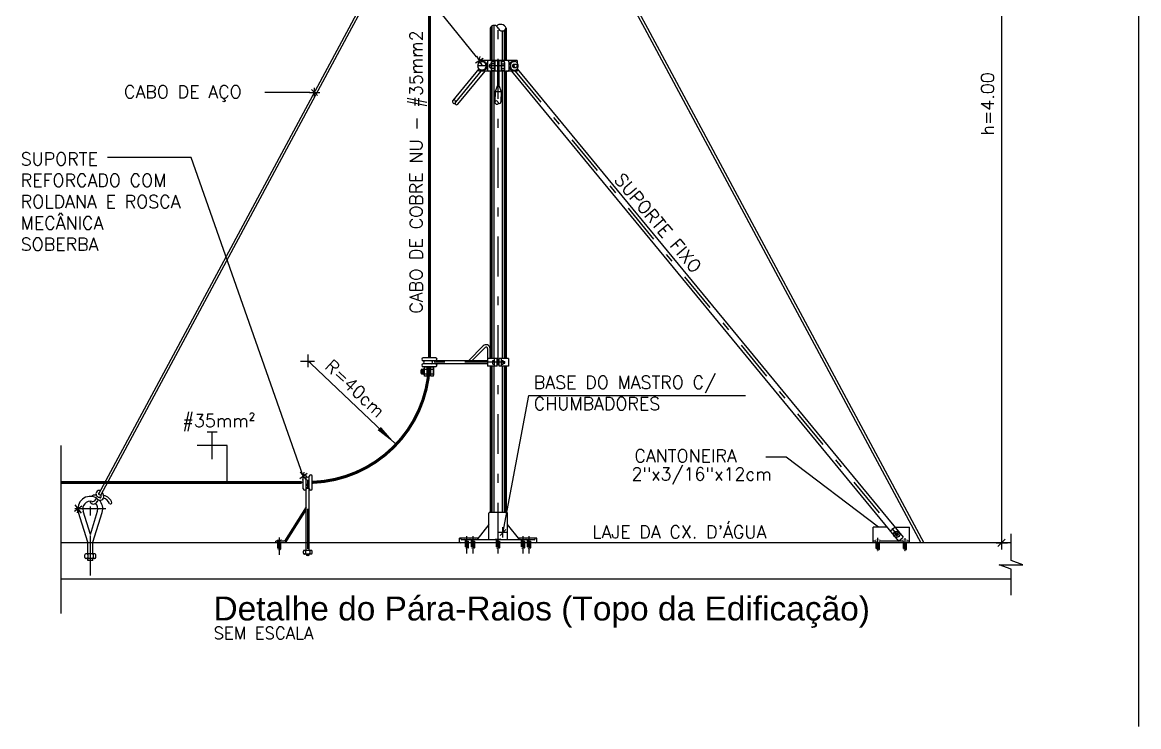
# Model space of a CAD drawing. Header units: millimetres. Extents: x 0 to 114, y 0 to 82.
# Drawn here: x 42.22 to 54.8, y 0 to 7.94 of the extents above; entities that cross this region are included whole.
import ezdxf
from ezdxf.enums import TextEntityAlignment as Align

# ---------------------------------------------------------------- set-up
doc = ezdxf.new("R2010")
doc.units = ezdxf.units.MM
doc.linetypes.add('DASHDOT', pattern=[1, 0.5, -0.25, 0, -0.25])
doc.linetypes.add('DASHDOT2', pattern=[0.5, 0.25, -0.125, 0, -0.125])
for name, color, linetype in [('01', 7, 'Continuous'), ('02', 2, 'Continuous'), ('03', 3, 'Continuous'), ('CAR-01', 252, 'Continuous'), ('EIXO', 1, 'DASHDOT2'), ('INC-DETALHE-TXT', 7, 'Continuous'), ('TXT', 8, 'Continuous')]:
    doc.layers.add(name, color=color, linetype=linetype)
doc.styles.add('140-50', font='arial.ttf', dxfattribs={"height": 0.3})
doc.styles.add('60-50', font='romans.shx', dxfattribs={"height": 0.08})

# ---------------------------------------------------------------- blocks, each defined once
blk = doc.blocks.new('Dot')
for p, q in [((-1.12, 0), (1.19, 0)), ((-0.64, -0.64), (0.64, 0.64)), ((0, 0.91), (0, -1.07))]:
    blk.add_line(p, q)
blk = doc.blocks.new('terra')
for p, q in [((-0.0312, 0.0859), (0.0312, 0.0859)), ((0, -0.0859), (0, 0.0859))]:
    blk.add_line(p, q)
blk = doc.blocks.new('A$C56DD1A73')
at = {"color": 9}
blk.add_line((0, 1.0521), (0, 0), dxfattribs=at)
at = {"layer": '01'}
for p, q in [((2.2953, 4.5794), (1.8036, 3.6647)), ((2.2953, 4.5464), (1.8213, 3.6647)), ((3.4522, 4.077), (3.6738, 3.6647)), ((3.4528, 4.0429), (3.6561, 3.6647)), ((1.8036, 3.6647), (0.2362, 0.7488)), ((1.8213, 3.6647), (0.2508, 0.743)), ((2.6906, 3.6689), (2.6906, 3.4615)), ((2.6942, 3.6733), (2.6942, 3.4615)), ((2.7005, 3.6781), (2.7005, 3.4615)), ((2.7131, 3.6814), (2.7131, 3.4615)), ((2.7643, 3.6477), (2.7643, 3.4615)), ((2.777, 3.6511), (2.777, 3.4615)), ((2.7833, 3.656), (2.7833, 3.4615)), ((2.7868, 3.6606), (2.7868, 3.4615)), ((3.6561, 3.6647), (5.3873, 0.444)), ((3.6738, 3.6647), (5.405, 0.444)), ((2.6793, 3.4615), (2.6191, 3.4615)), ((2.6191, 3.4615), (2.6191, 3.4463)), ((2.6463, 3.4557), (2.6375, 3.4557)), ((2.8588, 3.4614), (2.7986, 3.4615)), ((2.8588, 3.4614), (2.8588, 3.4462)), ((2.6191, 3.4102), (2.6191, 3.395)), ((2.6793, 3.395), (2.6191, 3.395)), ((2.6906, 3.395), (2.6906, 1.5973)), ((2.6942, 3.395), (2.6942, 1.5973)), ((2.7005, 3.395), (2.7005, 1.5973)), ((2.7131, 3.395), (2.7131, 1.5973)), ((2.7643, 3.395), (2.7643, 1.5973)), ((2.777, 3.395), (2.777, 1.5973)), ((2.7833, 3.395), (2.7833, 1.5973)), ((2.7868, 3.395), (2.7868, 1.5973)), ((2.8588, 3.395), (2.7986, 3.395)), ((2.8588, 3.4103), (2.8588, 3.395)), ((2.6906, 1.5498), (2.6906, 0.634)), ((2.6942, 1.5498), (2.6942, 0.634)), ((2.7005, 1.5498), (2.7005, 0.634)), ((2.7131, 1.5498), (2.7131, 0.634)), ((2.7643, 1.5498), (2.7643, 0.634)), ((2.777, 1.5498), (2.777, 0.634)), ((2.7833, 1.5498), (2.7833, 0.634)), ((2.7868, 1.5498), (2.7868, 0.634)), ((0.223, 0.7242), (0.2164, 0.712)), ((0.2347, 0.713), (0.2281, 0.7006)), ((0.2359, 0.7301), (0.2507, 0.7267)), ((0.2396, 0.7456), (0.252, 0.7427)), ((0.243, 0.7285), (0.2424, 0.7273)), ((2.7926, 0.634), (2.6868, 0.634)), ((2.6811, 0.463), (2.6811, 0.6283)), ((2.7983, 0.463), (2.7983, 0.6283)), ((2.6811, 0.558), (2.6054, 0.463)), ((2.8751, 0.463), (2.7983, 0.558)), ((5.1756, 0.5405), (5.088, 0.5405)), ((5.088, 0.444), (5.088, 0.5405)), ((5.2248, 0.5405), (5.1955, 0.5164)), ((5.2248, 0.5405), (5.3159, 0.5405)), ((5.3159, 0.444), (5.3159, 0.5405)), ((5.9529, 0.444), (0, 0.444)), ((0.1703, 0.3738), (0.1703, 0.4472)), ((0.2007, 0.3738), (0.2007, 0.4472)), ((1.3788, 0.4552), (1.3541, 0.4552)), ((1.3812, 0.4408), (1.3568, 0.4508)), ((1.3812, 0.4384), (1.3568, 0.4484)), ((1.3812, 0.4359), (1.3568, 0.4459)), ((1.3812, 0.4335), (1.3568, 0.4435)), ((1.3812, 0.4311), (1.3568, 0.4411)), ((1.3812, 0.4287), (1.3568, 0.4387)), ((1.3812, 0.4262), (1.3568, 0.4362)), ((1.3812, 0.4238), (1.3568, 0.4338)), ((1.3812, 0.4214), (1.3568, 0.4314)), ((1.3812, 0.4189), (1.3568, 0.4289)), ((1.3812, 0.4165), (1.3568, 0.4265)), ((1.3812, 0.4141), (1.3568, 0.4241)), ((1.3812, 0.4117), (1.3568, 0.4217)), ((2.4965, 0.4497), (2.4965, 0.4725)), ((2.613, 0.4725), (2.4965, 0.4725)), ((2.9752, 0.444), (2.5022, 0.444)), ((2.506, 0.4687), (2.506, 0.4725)), ((2.9657, 0.463), (2.5117, 0.463)), ((2.5539, 0.463), (2.5292, 0.463)), ((2.5563, 0.4486), (2.5319, 0.4586)), ((2.5563, 0.4462), (2.5319, 0.4562)), ((2.5563, 0.4438), (2.5319, 0.4538)), ((2.5563, 0.4413), (2.5319, 0.4513)), ((2.5563, 0.4389), (2.5319, 0.4489)), ((2.5563, 0.4365), (2.5319, 0.4465)), ((2.5563, 0.434), (2.5319, 0.444)), ((2.5563, 0.4316), (2.5319, 0.4416)), ((2.5563, 0.4292), (2.5319, 0.4392)), ((2.5563, 0.4268), (2.5319, 0.4368)), ((2.5563, 0.4243), (2.5319, 0.4343)), ((2.5563, 0.4219), (2.5319, 0.4319)), ((2.5563, 0.4195), (2.5319, 0.4295)), ((2.5563, 0.417), (2.5319, 0.427)), ((2.5563, 0.4146), (2.5319, 0.4246)), ((2.5563, 0.4122), (2.5319, 0.4222)), ((2.5563, 0.4098), (2.5319, 0.4198)), ((2.5919, 0.463), (2.5672, 0.463)), ((2.5943, 0.4486), (2.5699, 0.4586)), ((2.5943, 0.4462), (2.5699, 0.4562)), ((2.5943, 0.4438), (2.5699, 0.4538)), ((2.5943, 0.4413), (2.5699, 0.4513)), ((2.5943, 0.4389), (2.5699, 0.4489)), ((2.5943, 0.4365), (2.5699, 0.4465)), ((2.5943, 0.434), (2.5699, 0.444)), ((2.5943, 0.4316), (2.5699, 0.4416)), ((2.5943, 0.4292), (2.5699, 0.4392)), ((2.5943, 0.4268), (2.5699, 0.4368)), ((2.5943, 0.4243), (2.5699, 0.4343)), ((2.5943, 0.4219), (2.5699, 0.4319)), ((2.5943, 0.4195), (2.5699, 0.4295)), ((2.5943, 0.417), (2.5699, 0.427)), ((2.5943, 0.4146), (2.5699, 0.4246)), ((2.5943, 0.4122), (2.5699, 0.4222)), ((2.5943, 0.4098), (2.5699, 0.4198)), ((2.7487, 0.463), (2.724, 0.463)), ((2.751, 0.4486), (2.7266, 0.4586)), ((2.751, 0.4462), (2.7266, 0.4562)), ((2.751, 0.4438), (2.7266, 0.4538)), ((2.751, 0.4413), (2.7266, 0.4513)), ((2.751, 0.4389), (2.7266, 0.4489)), ((2.751, 0.4365), (2.7266, 0.4465)), ((2.751, 0.434), (2.7266, 0.444)), ((2.751, 0.4316), (2.7266, 0.4416)), ((2.751, 0.4292), (2.7266, 0.4392)), ((2.751, 0.4268), (2.7266, 0.4368)), ((2.751, 0.4243), (2.7266, 0.4343)), ((2.751, 0.4219), (2.7266, 0.4319)), ((2.751, 0.4195), (2.7266, 0.4295)), ((2.751, 0.417), (2.7266, 0.427)), ((2.751, 0.4146), (2.7266, 0.4246)), ((2.751, 0.4122), (2.7266, 0.4222)), ((2.751, 0.4098), (2.7266, 0.4198)), ((2.9809, 0.4725), (2.8674, 0.4725)), ((2.9054, 0.463), (2.8807, 0.463)), ((2.9077, 0.4486), (2.8833, 0.4586)), ((2.9077, 0.4462), (2.8833, 0.4562)), ((2.9077, 0.4438), (2.8833, 0.4538)), ((2.9077, 0.4413), (2.8833, 0.4513)), ((2.9077, 0.4389), (2.8833, 0.4489)), ((2.9077, 0.4365), (2.8833, 0.4465)), ((2.9077, 0.434), (2.8833, 0.444)), ((2.9077, 0.4316), (2.8833, 0.4416)), ((2.9077, 0.4292), (2.8833, 0.4392)), ((2.9077, 0.4268), (2.8833, 0.4368)), ((2.9077, 0.4243), (2.8833, 0.4343)), ((2.9077, 0.4219), (2.8833, 0.4319)), ((2.9077, 0.4195), (2.8833, 0.4295)), ((2.9077, 0.417), (2.8833, 0.427)), ((2.9077, 0.4146), (2.8833, 0.4246)), ((2.9077, 0.4122), (2.8833, 0.4222)), ((2.9077, 0.4098), (2.8833, 0.4198)), ((2.9434, 0.463), (2.9187, 0.463)), ((2.9457, 0.4486), (2.9213, 0.4586)), ((2.9457, 0.4462), (2.9213, 0.4562)), ((2.9457, 0.4438), (2.9213, 0.4538)), ((2.9457, 0.4413), (2.9213, 0.4513)), ((2.9457, 0.4389), (2.9213, 0.4489)), ((2.9457, 0.4365), (2.9213, 0.4465)), ((2.9457, 0.434), (2.9213, 0.444)), ((2.9457, 0.4316), (2.9213, 0.4416)), ((2.9457, 0.4292), (2.9213, 0.4392)), ((2.9457, 0.4268), (2.9213, 0.4368)), ((2.9457, 0.4243), (2.9213, 0.4343)), ((2.9457, 0.4219), (2.9213, 0.4319)), ((2.9457, 0.4195), (2.9213, 0.4295)), ((2.9457, 0.417), (2.9213, 0.427)), ((2.9457, 0.4146), (2.9213, 0.4246)), ((2.9457, 0.4122), (2.9213, 0.4222)), ((2.9457, 0.4098), (2.9213, 0.4198)), ((2.9714, 0.4687), (2.9714, 0.4725)), ((2.9809, 0.4497), (2.9809, 0.4725)), ((5.1074, 0.4535), (5.088, 0.4535)), ((5.1074, 0.444), (5.088, 0.444)), ((5.1287, 0.4391), (5.1044, 0.4491)), ((5.1287, 0.4367), (5.1044, 0.4467)), ((5.1287, 0.4343), (5.1044, 0.4443)), ((5.1287, 0.4318), (5.1044, 0.4418)), ((5.1287, 0.4294), (5.1044, 0.4394)), ((5.1287, 0.427), (5.1044, 0.437)), ((5.1287, 0.4246), (5.1044, 0.4345)), ((5.1287, 0.4221), (5.1044, 0.4321)), ((5.1287, 0.4197), (5.1044, 0.4297)), ((5.1287, 0.4173), (5.1044, 0.4273)), ((5.1287, 0.4148), (5.1044, 0.4248)), ((5.1287, 0.4124), (5.1044, 0.4224)), ((5.1287, 0.41), (5.1044, 0.42)), ((5.1164, 0.3975), (5.1164, 0.4755)), ((5.2779, 0.4535), (5.1264, 0.4535)), ((5.2779, 0.444), (5.1264, 0.444)), ((5.9529, 0.444), (5.2637, 0.444)), ((5.2997, 0.4391), (5.2753, 0.4491)), ((5.2997, 0.4367), (5.2753, 0.4467)), ((5.2997, 0.4343), (5.2753, 0.4443)), ((5.2997, 0.4318), (5.2753, 0.4418)), ((5.2997, 0.4294), (5.2753, 0.4394)), ((5.2997, 0.427), (5.2753, 0.437)), ((5.2997, 0.4246), (5.2753, 0.4345)), ((5.2997, 0.4221), (5.2753, 0.4321)), ((5.2997, 0.4197), (5.2753, 0.4297)), ((5.2997, 0.4173), (5.2753, 0.4273)), ((5.2997, 0.4148), (5.2753, 0.4248)), ((5.2997, 0.4124), (5.2753, 0.4224)), ((5.2997, 0.41), (5.2753, 0.42)), ((5.2874, 0.3975), (5.2874, 0.4735)), ((5.3159, 0.4535), (5.2969, 0.4535)), ((5.3159, 0.444), (5.2969, 0.444)), ((0.1513, 0.351), (0.1513, 0.3681)), ((0.214, 0.3738), (0.157, 0.3738)), ((0.1684, 0.3681), (0.1684, 0.351)), ((0.2026, 0.3681), (0.2026, 0.351)), ((0.2197, 0.351), (0.2197, 0.3681)), ((1.3812, 0.4092), (1.3568, 0.4192)), ((1.3812, 0.4068), (1.3568, 0.4168)), ((1.3812, 0.4044), (1.3568, 0.4144)), ((1.3812, 0.4019), (1.3568, 0.4119)), ((1.5195, 0.378), (1.5195, 0.3916)), ((1.5696, 0.3962), (1.524, 0.3962)), ((1.5696, 0.3734), (1.524, 0.3734)), ((1.5331, 0.3916), (1.5331, 0.378)), ((1.5563, 0.3962), (1.5373, 0.3962)), ((1.5506, 0.3636), (1.543, 0.3636)), ((1.5605, 0.3916), (1.5605, 0.378)), ((1.5742, 0.378), (1.5742, 0.3916)), ((5.1287, 0.4076), (5.1044, 0.4175)), ((5.1287, 0.4051), (5.1044, 0.4151)), ((5.1287, 0.4027), (5.1044, 0.4127)), ((5.1287, 0.4003), (5.1044, 0.4103)), ((5.2997, 0.4076), (5.2753, 0.4175)), ((5.2997, 0.4051), (5.2753, 0.4151)), ((5.2997, 0.4027), (5.2753, 0.4127)), ((5.2997, 0.4003), (5.2753, 0.4103)), ((0.214, 0.3453), (0.157, 0.3453)), ((0.1703, 0.333), (0.1703, 0.3453)), ((0.2007, 0.333), (0.1703, 0.333)), ((0.2007, 0.333), (0.2007, 0.3453)), ((5.9529, 0.2161), (0, 0.2161))]:
    blk.add_line(p, q, dxfattribs=at)
blk.add_lwpolyline([(2.1003, 1.0586, 0, 0.0285, 0), (1.9948, 1.1584, 0.0285, 0.0285, 0)], format="xyseb", dxfattribs=at)
blk.add_lwpolyline([(5.9529, 0.1165), (5.9529, 0.2787), (5.8772, 0.3063), (6.0257, 0.3063), (5.9529, 0.3338), (5.9529, 0.5)], dxfattribs=at)
at = {"layer": '01', "const_width": 0.0019}
for points in [[(1.3788, 0.4024), (1.3788, 0.4552), (1.3845, 0.4552), (1.3845, 0.4647), (1.3541, 0.4647), (1.3541, 0.4552), (1.3598, 0.4552), (1.3598, 0.4024)], [(2.5539, 0.4102), (2.5539, 0.463), (2.5596, 0.463), (2.5596, 0.4725), (2.5292, 0.4725), (2.5292, 0.463), (2.5349, 0.463), (2.5349, 0.4102)], [(2.5919, 0.4102), (2.5919, 0.463), (2.5976, 0.463), (2.5976, 0.4725), (2.5672, 0.4725), (2.5672, 0.463), (2.5729, 0.463), (2.5729, 0.4102)], [(2.7487, 0.4102), (2.7487, 0.463), (2.7544, 0.463), (2.7544, 0.4725), (2.724, 0.4725), (2.724, 0.463), (2.7297, 0.463), (2.7297, 0.4102)], [(2.9054, 0.4102), (2.9054, 0.463), (2.9111, 0.463), (2.9111, 0.4725), (2.8807, 0.4725), (2.8807, 0.463), (2.8864, 0.463), (2.8864, 0.4102)], [(2.9434, 0.4102), (2.9434, 0.463), (2.9491, 0.463), (2.9491, 0.4725), (2.9187, 0.4725), (2.9187, 0.463), (2.9244, 0.463), (2.9244, 0.4102)], [(5.1264, 0.4007), (5.1264, 0.4535), (5.1321, 0.4535), (5.1321, 0.463), (5.1017, 0.463), (5.1017, 0.4535), (5.1074, 0.4535), (5.1074, 0.4007)], [(5.2969, 0.4007), (5.2969, 0.4535), (5.3026, 0.4535), (5.3026, 0.463), (5.2722, 0.463), (5.2722, 0.4535), (5.2779, 0.4535), (5.2779, 0.4007)], [(1.3689, 0.3924), (1.3594, 0.403)], [(1.3785, 0.403), (1.3689, 0.3924)], [(2.544, 0.4002), (2.5345, 0.4108)], [(2.5536, 0.4108), (2.544, 0.4002)], [(2.582, 0.4002), (2.5725, 0.4108)], [(2.5916, 0.4108), (2.582, 0.4002)], [(2.7387, 0.4002), (2.7292, 0.4108)], [(2.7483, 0.4108), (2.7387, 0.4002)], [(2.8954, 0.4002), (2.8859, 0.4108)], [(2.9051, 0.4108), (2.8954, 0.4002)], [(2.9334, 0.4002), (2.9239, 0.4108)], [(2.9431, 0.4108), (2.9334, 0.4002)], [(5.1164, 0.3907), (5.1069, 0.4013)], [(5.1261, 0.4013), (5.1164, 0.3907)], [(5.2874, 0.3907), (5.2779, 0.4013)], [(5.297, 0.4013), (5.2874, 0.3907)]]:
    blk.add_lwpolyline(points, dxfattribs=at)
at = {"layer": '01'}
for radius in [0.0192, 0.0097, 0.000201]:
    blk.add_circle((5.2358, 0.4973), radius, dxfattribs=at)
for centre, radius, start, end in [((0.2409, 0.7503), 0.0208, 85.59265, 258.75584), ((0.242, 0.7654), 0.0057, 63.09525, 85.59265), ((0.2243, 0.7306), 0.0448, 59.40477, 63.09525), ((0.2107, 0.7112), 0.0299, 194.91545, 213.53233), ((0.214, 0.7084), 0.0341, 76.57877, 131.89641), ((0.1997, 0.721), 0.019, 257.32521, 331.7407), ((0.1997, 0.721), 0.0349, 276.9657, 331.7407), ((0.214, 0.7084), 0.0182, 28.35524, 65.14166), ((0.2293, 0.7258), 0.0057, 77.04051, 86.28227), ((0.2468, 0.7319), 0.0224, 221.64785, 17.51179), ((0.2409, 0.7503), 0.00491, 105.08083, 258.75584), ((0.214, 0.7084), 0.0341, 34.83774, 36.8706), ((0.2467, 0.7311), 0.0057, 214.83774, 263.83431), ((0.2468, 0.7319), 0.0065, 263.83431, 17.51179), ((0.2331, 0.7361), 0.0201, 353.59112, 23.64667), ((0.2243, 0.7306), 0.0448, 6.56396, 38.80349), ((0.2578, 0.6751), 0.0488, 16.02699, 78.70324), ((0.2578, 0.6751), 0.0647, 16.02699, 80.65257), ((0.2016, 0.7052), 0.019, 213.53233, 276.9657), ((0.3103, 0.6979), 0.0109, 238.91285, 333.14112), ((2.6868, 0.6283), 0.00568, 90, 180), ((2.7926, 0.6283), 0.00568, 0, 90), ((2.5022, 0.4497), 0.00568, 180, 270), ((2.5117, 0.4687), 0.00568, 180, 270), ((2.9657, 0.4687), 0.00568, 270, 0), ((2.9752, 0.4497), 0.00568, 270, 0), ((0.157, 0.3681), 0.0057, 90, 180), ((0.157, 0.3681), 0.0057, 90, 180), ((0.157, 0.351), 0.0057, 180, 270), ((0.157, 0.351), 0.0057, 180, 270), ((0.1627, 0.3681), 0.0057, 0, 90), ((0.1627, 0.351), 0.0057, 270, 0), ((0.1741, 0.3681), 0.0057, 90, 180), ((0.1741, 0.351), 0.0057, 180, 270), ((0.1741, 0.351), 0.0057, 180, 270), ((0.1969, 0.3681), 0.0057, 360, 90), ((0.1969, 0.351), 0.0057, 270, 360), ((0.2083, 0.3681), 0.0057, 90, 180), ((0.2083, 0.351), 0.0057, 180, 270), ((0.214, 0.3681), 0.0057, 0, 90), ((0.214, 0.3681), 0.0057, 0, 90), ((0.214, 0.351), 0.0057, 270, 0), ((0.214, 0.351), 0.0057, 270, 0), ((1.524, 0.3916), 0.00456, 90, 180), ((1.524, 0.3916), 0.00456, 90, 180), ((1.524, 0.378), 0.00456, 180, 270), ((1.524, 0.378), 0.00456, 180, 270), ((1.5286, 0.3916), 0.00456, 0, 90), ((1.5286, 0.378), 0.00456, 270, 0), ((1.5377, 0.3916), 0.00456, 90, 180), ((1.5377, 0.378), 0.00456, 180, 270), ((1.5377, 0.378), 0.00456, 180, 270), ((1.543, 0.3693), 0.0057, 180, 270), ((1.5506, 0.3693), 0.0057, 270, 0), ((1.5559, 0.3916), 0.00456, 360, 90), ((1.5559, 0.378), 0.00456, 270, 360), ((1.565, 0.3916), 0.00456, 90, 180), ((1.565, 0.378), 0.00456, 180, 270), ((1.5696, 0.3916), 0.00456, 0, 90), ((1.5696, 0.3916), 0.00456, 0, 90), ((1.5696, 0.378), 0.00456, 270, 0), ((1.5696, 0.378), 0.00456, 270, 0)]:
    blk.add_arc(centre, radius, start, end, dxfattribs=at)
at = {"layer": '02', "color": 7}
for p, q in [((2.6623, 3.4283), (2.613, 3.4283)), ((2.6717, 3.4539), (2.6717, 3.4026)), ((2.7351, 3.4615), (2.6793, 3.4615)), ((2.6843, 3.4244), (2.6842, 3.432)), ((2.6968, 3.4397), (2.6918, 3.4397)), ((2.697, 3.4058), (2.6968, 3.4485)), ((2.6986, 3.4557), (2.7158, 3.4557)), ((2.6989, 3.3987), (2.6986, 3.4557)), ((2.7158, 3.4415), (2.6987, 3.4414)), ((2.716, 3.3987), (2.7158, 3.4557)), ((2.7178, 3.4059), (2.7177, 3.4486)), ((2.7199, 3.4397), (2.7177, 3.4397)), ((2.7199, 3.4615), (2.7351, 3.4615)), ((2.7199, 3.395), (2.7199, 3.4615)), ((2.7351, 3.4615), (2.7351, 3.395)), ((2.7351, 3.4615), (2.7351, 3.395)), ((2.7427, 3.4396), (2.7351, 3.4396)), ((2.7986, 3.4615), (2.7427, 3.4615)), ((2.7427, 3.4615), (2.7579, 3.4615)), ((2.7427, 3.4615), (2.7427, 3.395)), ((2.7427, 3.395), (2.7427, 3.4615)), ((2.7579, 3.4615), (2.7579, 3.395)), ((2.7579, 3.4615), (2.7579, 3.395)), ((2.7601, 3.4396), (2.7579, 3.4396)), ((2.7599, 3.4059), (2.7601, 3.4486)), ((2.7618, 3.3987), (2.762, 3.4557)), ((2.7792, 3.4556), (2.762, 3.4557)), ((2.762, 3.4415), (2.7791, 3.4414)), ((2.7789, 3.3986), (2.7792, 3.4556)), ((2.7808, 3.4058), (2.781, 3.4485)), ((2.8062, 3.4539), (2.8062, 3.4026)), ((2.8306, 3.4556), (2.8413, 3.4556)), ((2.8316, 3.4557), (2.8403, 3.4557)), ((2.8392, 3.4396), (2.8486, 3.4396)), ((2.6191, 3.4103), (2.4552, 3.2116)), ((2.6558, 3.395), (2.4852, 3.1882)), ((2.6459, 3.4009), (2.6375, 3.4009)), ((2.7351, 3.395), (2.6793, 3.395)), ((2.6969, 3.4169), (2.6919, 3.4169)), ((2.7159, 3.413), (2.6988, 3.4129)), ((2.6989, 3.3987), (2.716, 3.3987)), ((2.7199, 3.4169), (2.7178, 3.4169)), ((2.7351, 3.395), (2.7199, 3.395)), ((2.7427, 3.4168), (2.7351, 3.4168)), ((2.7351, 3.395), (2.7351, 3.3068)), ((2.7427, 3.395), (2.7427, 3.3068)), ((2.7986, 3.395), (2.7427, 3.395)), ((2.7579, 3.395), (2.7427, 3.395)), ((2.76, 3.4168), (2.7579, 3.4168)), ((2.7618, 3.413), (2.7789, 3.4129)), ((2.7789, 3.3986), (2.7618, 3.3987)), ((2.822, 3.395), (5.2468, 0.4541)), ((2.8319, 3.4009), (2.8404, 3.4009)), ((2.85, 3.417), (2.8378, 3.417)), ((2.8587, 3.4103), (5.2762, 0.4783)), ((2.7351, 3.3068), (2.7195, 3.269)), ((2.7427, 3.3067), (2.7575, 3.2685)), ((2.7195, 3.269), (2.7189, 3.2039)), ((2.7195, 3.269), (2.7575, 3.2685)), ((2.7575, 3.2685), (2.7569, 3.2036)), ((2.3087, 1.602), (2.3087, 1.6107)), ((2.6456, 1.6758), (2.5528, 1.583)), ((2.657, 1.6657), (2.5743, 1.583)), ((2.6732, 1.659), (2.6732, 1.5498)), ((2.6884, 1.659), (2.6884, 1.5973)), ((2.6884, 1.5973), (2.6884, 1.659)), ((2.3486, 1.602), (2.2688, 1.602)), ((2.6732, 1.583), (2.2688, 1.583)), ((2.6732, 1.564), (2.2688, 1.564)), ((2.3486, 1.545), (2.2688, 1.545)), ((2.2773, 1.4868), (2.2773, 1.5438)), ((2.2944, 1.5438), (2.2773, 1.5438)), ((2.2944, 1.4868), (2.2944, 1.5438)), ((2.3167, 1.4868), (2.3167, 1.5438)), ((2.3338, 1.5438), (2.3167, 1.5438)), ((2.3338, 1.4868), (2.3338, 1.5438)), ((2.7325, 1.5973), (2.6732, 1.5973)), ((2.7325, 1.5498), (2.6732, 1.5498)), ((2.6884, 1.5498), (2.6884, 1.5177)), ((2.7059, 1.5621), (2.7059, 1.5849)), ((2.7059, 1.5849), (2.7173, 1.5849)), ((2.7059, 1.5621), (2.7173, 1.5621)), ((2.7173, 1.5498), (2.7173, 1.5973)), ((2.7325, 1.5498), (2.7325, 1.5973)), ((2.7325, 1.5792), (2.7449, 1.5792)), ((2.7325, 1.5678), (2.7449, 1.5678)), ((2.8042, 1.5973), (2.7449, 1.5973)), ((2.7449, 1.5498), (2.7449, 1.5973)), ((2.8042, 1.5498), (2.7449, 1.5498)), ((2.7601, 1.5498), (2.7601, 1.5973)), ((2.7601, 1.5849), (2.7715, 1.5849)), ((2.7601, 1.5621), (2.7715, 1.5621)), ((2.7715, 1.5621), (2.7715, 1.5849)), ((2.7715, 1.5792), (2.7802, 1.5792)), ((2.7715, 1.5678), (2.7802, 1.5678)), ((2.7802, 1.5678), (2.7802, 1.5792)), ((2.8042, 1.5973), (2.8042, 1.5498)), ((2.2577, 1.5276), (2.2549, 1.5113)), ((2.2589, 1.5295), (2.2762, 1.5295)), ((2.2638, 1.5295), (2.2589, 1.501)), ((2.2589, 1.501), (2.2762, 1.501)), ((2.2696, 1.5295), (2.2647, 1.501)), ((2.2754, 1.5295), (2.2705, 1.501)), ((2.2754, 1.4939), (2.2754, 1.5367)), ((2.2754, 1.5295), (2.3161, 1.5295)), ((2.2754, 1.501), (2.3181, 1.501)), ((2.2944, 1.4868), (2.2773, 1.4868)), ((2.3024, 1.528), (2.296, 1.528)), ((2.3024, 1.5026), (2.296, 1.5026)), ((2.2963, 1.4939), (2.2963, 1.5367)), ((2.3024, 1.5031), (2.3024, 1.528)), ((2.3148, 1.4939), (2.3148, 1.5367)), ((2.315, 1.5017), (2.315, 1.5288)), ((2.3167, 1.5295), (2.3338, 1.5295)), ((2.3167, 1.501), (2.3338, 1.501)), ((2.3338, 1.4868), (2.3167, 1.4868)), ((2.3357, 1.4939), (2.3357, 1.5367)), ((1.5183, 0.7814), (1.5183, 0.8612)), ((1.5373, 0.3962), (1.5373, 0.8612)), ((1.5563, 0.3962), (1.5563, 0.8612)), ((1.5753, 0.7814), (1.5753, 0.8612)), ((1.5183, 0.8213), (1.5096, 0.8213)), ((0.1703, 0.4472), (0.1109, 0.6324)), ((0.1854, 0.4961), (0.1398, 0.642)), ((0.1854, 0.4961), (0.2305, 0.6421)), ((0.2007, 0.4472), (0.2594, 0.6326)), ((1.5373, 0.6693), (1.4008, 0.4535)), ((1.5373, 0.6516), (1.4061, 0.444)), ((1.3473, 0.444), (1.3473, 0.4535)), ((1.4008, 0.4535), (1.3473, 0.4535)), ((1.4061, 0.444), (1.3473, 0.444)), ((5.2468, 0.4541), (5.2762, 0.4783)), ((1.5373, 0.3693), (1.5373, 0.3734)), ((1.5563, 0.3693), (1.5563, 0.3734))]:
    blk.add_line(p, q, dxfattribs=at)
at = {"layer": '02', "color": 7, "linetype": 'DASHDOT2', "const_width": 0.019}
for points in [[(2.3085, 4.337), (2.3085, 1.602)], [(0, 0.8213), (1.5096, 0.8213)]]:
    blk.add_lwpolyline(points, dxfattribs=at)
at = {"layer": '02', "color": 7}
for points in [[(2.613, 3.4283, -0.089312), (2.615, 3.4389, -0.094204), (2.6203, 3.4476, -0.102061), (2.6284, 3.4536, -0.108409), (2.6377, 3.4557, -0.108409), (2.6469, 3.4536, -0.102061), (2.6551, 3.4476, -0.094204), (2.6604, 3.4389, -0.089312), (2.6623, 3.4283, -0.089312), (2.6604, 3.4177, -0.094204), (2.6551, 3.4089, -0.102061), (2.6469, 3.4029, -0.108409), (2.6377, 3.4009, -0.108409), (2.6284, 3.4029, -0.102061), (2.6203, 3.4089, -0.094204), (2.615, 3.4177, -0.089312)], [(2.8648, 3.4283, 0.089312), (2.8629, 3.4389, 0.094204), (2.8576, 3.4476, 0.102061), (2.8495, 3.4536, 0.108409), (2.8402, 3.4557, 0.108409), (2.8309, 3.4536, 0.102061), (2.8228, 3.4476, 0.094204), (2.8175, 3.4389, 0.089312), (2.8156, 3.4283, 0.089312), (2.8175, 3.4177, 0.094204), (2.8228, 3.4089, 0.102061), (2.8309, 3.4029, 0.108409), (2.8402, 3.4009, 0.108409), (2.8495, 3.4029, 0.102061), (2.8576, 3.4089, 0.094204), (2.8629, 3.4177, 0.089312)], [(2.8486, 3.4396, -0.122471), (2.8519, 3.4388, -0.105406), (2.8549, 3.4363, -0.087789), (2.8568, 3.4327, -0.078412), (2.8575, 3.4283, -0.078412), (2.8568, 3.4238, -0.087789), (2.8549, 3.4202, -0.105406), (2.8519, 3.4177, -0.122471), (2.8486, 3.4169, -0.122471), (2.8454, 3.4177, -0.105406), (2.8424, 3.4202, -0.087789), (2.8405, 3.4238, -0.078412), (2.8397, 3.4283, -0.078412), (2.8405, 3.4327, -0.087789), (2.8424, 3.4363, -0.105406), (2.8454, 3.4388, -0.122471)]]:
    blk.add_lwpolyline(points, format="xyb", close=True, dxfattribs=at)
for points in [[(2.6419, 3.4552, -0.047963), (2.6461, 3.4557, -0.108409), (2.6554, 3.4536, -0.102061), (2.6635, 3.4476, -0.094204), (2.6688, 3.4389, -0.089312), (2.6707, 3.4283, -0.089312), (2.6688, 3.4177, -0.094204), (2.6635, 3.4089, -0.102061), (2.6554, 3.4029, -0.108409), (2.6461, 3.4009, -0.002322), (2.6459, 3.4009, -0.102061)], [(2.8329, 3.4556, 0.012626), (2.8317, 3.4557, 0.108409), (2.8224, 3.4536, 0.102061), (2.8143, 3.4476, 0.094204), (2.809, 3.4389, 0.089312), (2.8071, 3.4283, 0.089312), (2.809, 3.4177, 0.094204), (2.8143, 3.4089, 0.102061), (2.8224, 3.4029, 0.108409), (2.8317, 3.4009, 0.002322), (2.8319, 3.4009, 0.102061)], [(2.8405, 3.417, -0.050031), (2.8392, 3.4169, -0.122471), (2.8359, 3.4177, -0.105406), (2.8329, 3.4202, -0.087789), (2.831, 3.4238, -0.078412), (2.8303, 3.4283, -0.078412), (2.831, 3.4327, -0.087789), (2.8329, 3.4363, -0.105406), (2.8359, 3.4388, -0.122471), (2.8392, 3.4396, -0.122471)]]:
    blk.add_lwpolyline(points, format="xyb", dxfattribs=at)
at = {"layer": '02', "color": 7, "linetype": 'DASHDOT2', "const_width": 0.019}
blk.add_lwpolyline([(2.3076, 1.545, -0.389512), (1.5771, 0.8218, -0.414214)], format="xyb", dxfattribs=at)
at = {"layer": '02', "color": 7}
for centre, radius, start, end in [((2.7136, 3.6542), 0.0273, 22.71138, 157.28862), ((2.7553, 3.6528), 0.0356, 19.56594, 137.78745), ((2.7638, 3.6747), 0.027, 201.72159, 338.27841), ((2.6793, 3.4539), 0.0076, 89.97987, 180), ((2.6918, 3.4321), 0.0076, 89.97987, 180.22973), ((2.7113, 3.4486), 0.0145, 150.71139, 209.74806), ((2.7519, 3.4274), 0.055, 165.22161, 195.23785), ((2.7032, 3.4485), 0.0145, 330.71139, 29.74806), ((2.6627, 3.427), 0.055, 345.22161, 15.23785), ((2.815, 3.427), 0.055, 164.7219, 194.73814), ((2.7746, 3.4485), 0.0145, 150.21168, 209.24835), ((2.7259, 3.4274), 0.055, 344.7219, 14.73814), ((2.7665, 3.4486), 0.0145, 330.21168, 29.24835), ((2.7986, 3.4539), 0.0076, 0, 89.97987), ((2.6793, 3.4026), 0.0076, 180, 269.97987), ((2.6919, 3.4245), 0.0076, 180.22973, 269.97987), ((2.7114, 3.4058), 0.0145, 150.71139, 209.74806), ((2.7034, 3.4058), 0.0145, 330.71139, 29.74806), ((2.7744, 3.4058), 0.0145, 150.21168, 209.24835), ((2.7663, 3.4058), 0.0145, 330.21168, 29.24835), ((2.7986, 3.4026), 0.0076, 269.97987, 0), ((2.4662, 3.2052), 0.0127, 121.68027, 287.19379), ((2.4609, 3.204), 0.0121, 352.51214, 96.51487), ((2.4787, 3.195), 0.00942, 128.33223, 327.60887), ((2.7312, 3.2013), 0.0127, 163.59765, 329.11117), ((2.728, 3.1969), 0.0121, 34.42952, 138.43225), ((2.7472, 3.2021), 0.00942, 170.24962, 9.52625), ((2.6637, 1.659), 0.0247, 0, 136.63648), ((2.6637, 1.659), 0.00949, 0, 135), ((2.271, 1.5925), 0.00974, 102.68038, 257.31962), ((2.271, 1.5545), 0.00974, 102.68038, 257.31962), ((2.2667, 1.5735), 0.00974, 282.68038, 77.31962), ((2.2899, 1.5367), 0.0145, 150.48166, 209.51834), ((2.2818, 1.5367), 0.0145, 330.48166, 29.51834), ((2.3292, 1.5367), 0.0145, 150.48166, 209.51834), ((2.319, 1.5735), 0.0095, 270, 90), ((2.3212, 1.5367), 0.0145, 330.48166, 29.51834), ((2.3508, 1.5735), 0.00974, 102.68038, 257.31962), ((2.3465, 1.5925), 0.00974, 282.68038, 77.31962), ((2.3465, 1.5545), 0.00974, 282.68038, 77.31962), ((2.2807, 1.5153), 0.026, 146.8355, 213.1645), ((2.3304, 1.5153), 0.055, 164.99188, 195.00812), ((2.2899, 1.4939), 0.0145, 150.48166, 209.51834), ((2.2413, 1.5153), 0.055, 344.99188, 15.00812), ((2.2818, 1.4939), 0.0145, 330.48166, 29.51834), ((2.3698, 1.5153), 0.055, 164.99188, 195.00812), ((2.3292, 1.4939), 0.0145, 150.48166, 209.51834), ((2.2806, 1.5153), 0.055, 344.99188, 15.00812), ((2.3212, 1.4939), 0.0145, 330.48166, 29.51834), ((1.5278, 0.8591), 0.00974, 12.68038, 167.31962), ((1.5468, 0.8633), 0.00974, 192.68038, 347.31962), ((1.5658, 0.8591), 0.00974, 12.68038, 167.31962), ((1.5278, 0.7836), 0.00974, 192.68038, 347.31962), ((1.5468, 0.811), 0.0095, 180, 0), ((1.5468, 0.7793), 0.00974, 12.68038, 167.31962), ((1.5658, 0.7836), 0.00974, 192.68038, 347.31962), ((0.1851, 0.6561), 0.0779, 60.9065, 197.7612), ((0.1851, 0.6561), 0.0475, 77.32521, 197.35414), ((0.1851, 0.6561), 0.0779, 342.43391, 43.98683), ((0.1851, 0.6561), 0.0475, 342.83224, 47.0979)]:
    blk.add_arc(centre, radius, start, end, dxfattribs=at)
at = {"layer": '03', "color": 254}
for p, q in [((2.6884, 3.6647), (2.6884, 3.4615)), ((2.7888, 3.6647), (2.7888, 3.4615)), ((2.6884, 3.395), (2.6884, 1.5973)), ((2.7888, 3.395), (2.7888, 1.5973)), ((2.6884, 1.5498), (2.6884, 0.634)), ((2.7888, 1.5498), (2.7888, 0.634))]:
    blk.add_line(p, q, dxfattribs=at)
at = {"layer": 'EIXO', "color": 252, "linetype": 'DASHDOT', "ltscale": 0.5}
for p, q in [((2.7387, 0.444), (2.7387, 6.6896)), ((2.779, 3.4282), (2.6842, 3.4283)), ((2.6311, 3.395), (2.4705, 3.2003)), ((2.8467, 3.395), (5.3138, 0.4028)), ((2.7802, 1.5735), (2.2531, 1.5735)), ((1.5468, 0.4068), (1.5468, 0.877)), ((0.1855, 0.2395), (0.1855, 0.753)), ((0.282, 0.6561), (0.0882, 0.6561)), ((1.3689, 0.3679), (1.3689, 0.4772)), ((2.544, 0.3757), (2.544, 0.485)), ((2.582, 0.3757), (2.582, 0.485)), ((2.7387, 0.3757), (2.7387, 0.485)), ((2.8954, 0.3757), (2.8954, 0.485)), ((2.9334, 0.3757), (2.9334, 0.485))]:
    blk.add_line(p, q, dxfattribs=at)
at = {"layer": 'TXT', "color": 252}
for p, q in [((5.891, 6.6896), (5.891, 0.4797)), ((2.6044, 3.4859), (1.992, 4.2387)), ((1.5606, 3.2615), (1.2786, 3.2615)), ((0.8159, 2.8546), (0.2923, 2.8546)), ((1.5183, 0.8612), (0.8159, 2.8546)), ((1.5486, 1.5433), (1.5486, 1.6223)), ((1.5011, 1.5812), (1.5886, 1.5812)), ((1.5655, 1.5652), (1.5486, 1.5812)), ((2.1003, 1.0586), (1.5655, 1.5652)), ((2.7693, 0.502), (2.9307, 1.3652)), ((2.9307, 1.3652), (4.2893, 1.3652)), ((1.0421, 1.0525), (0.8545, 1.0525)), ((1.0421, 0.8213), (1.0421, 1.0525)), ((4.5425, 0.9786), (4.4161, 0.9786)), ((5.1206, 0.5405), (4.5425, 0.9786))]:
    blk.add_line(p, q, dxfattribs=at)
at = {"layer": 'INC-DETALHE-TXT'}
blk.add_blockref('terra', (0.9483, 1.0525), dxfattribs=at)
at = {"layer": 'TXT', "color": 252}
for p, xscale, yscale, zscale, rotation in [((2.6191, 3.4615), -0.0284944346807074, 0.0284944346807265, 0.0284944346807275, 121.0765850945327), ((1.5891, 3.2615), -0.0284944346807359, 0.0284944346807265, 0.0284944346807275, 180), ((1.5183, 0.8612), -0.0284944346806961, 0.0284944346807265, 0.0284944346807275, 126.1957460723733), ((0.1072, 0.6561), -0.0284944346806775, 0.0284944346807265, 0.0284944346807275, 126.0223059493777), ((2.7693, 0.5077), -0.0284944346807265, 0.0284944346807265, 0.0284944346807275, 270), ((5.891, 0.444), -0.0356180433509421, 0.0356180433509421, 0.0356180433508756, 90)]:
    blk.add_blockref('Dot', p, dxfattribs=dict(at, xscale=xscale, yscale=yscale, zscale=zscale, rotation=rotation))
at = {"layer": 'INC-DETALHE-TXT', "style": '60-50'}
for s, rotation, p in [('CABO DE COBRE NU - #35mm2', 90, (2.2255, 1.8781)), ('h=4.00', 90, (5.8046, 2.9939)), ('SUPORTE FIXO', 310.19821, (3.492, 2.7394))]:
    blk.add_text(s, height=0.08, rotation=rotation, dxfattribs=at).set_placement(p, align=Align.MIDDLE_LEFT)
for s, height, p in [('CABO DE AÇO', 0.08, (0.396, 3.2663)), ('SEM ESCALA', 0.076, (0.9565, -0.1214))]:
    blk.add_text(s, height=height, dxfattribs=at).set_placement(p, align=Align.MIDDLE_LEFT)
blk.add_text('R=40cm', height=0.08, rotation=316.46569, dxfattribs=at).set_placement((1.8429, 1.4098), align=Align.MIDDLE)
blk.add_text('#35mm²', height=0.08, dxfattribs=at).set_placement((0.9901, 1.1681), align=Align.CENTER)
for s, p in [('CANTONEIRA', (4.2335, 0.9881)), ('2"x3/16"x12cm', (4.452, 0.8741))]:
    blk.add_text(s, height=0.08, dxfattribs=at).set_placement(p, align=Align.MIDDLE_RIGHT)
blk.add_text("LAJE DA CX. D'ÁGUA", height=0.08, dxfattribs=at).set_placement((3.8736, 0.525), align=Align.MIDDLE)
at = {"layer": 'INC-DETALHE-TXT', "style": '140-50'}
blk.add_text('Detalhe do Pára-Raios (Topo da Edificação)', height=0.15, dxfattribs=at).set_placement((0.9565, 0.1074), align=Align.TOP_LEFT)
at = {"layer": 'INC-DETALHE-TXT', "char_height": 0.08, "attachment_point": 1, "style": '60-50'}
for s, insert, width in [('SUPORTE REFORCADO COM ROLDANA E ROSCA MECÂNICA SOBERBA', (-0.251, 2.8855), 1.101345), ('BASE DO MASTRO C/ CHUMBADORES', (2.9625, 1.4878), 1.343837)]:
    blk.add_mtext(s, dxfattribs=dict(at, insert=insert, width=width))

msp = doc.modelspace()

# ---------------------------------------------------------------- linework, layer by layer
at = {"layer": 'CAR-01'}
msp.add_line((54.8, 14.325), (54.8, 0), dxfattribs=at)

# ---------------------------------------------------------------- block references
at = {"color": 7, "xscale": 1.8, "yscale": 1.8, "zscale": 1.8}
msp.add_blockref('A$C56DD1A73', (42.649, 1.273), dxfattribs=at)

doc.saveas('drawing.dxf')
